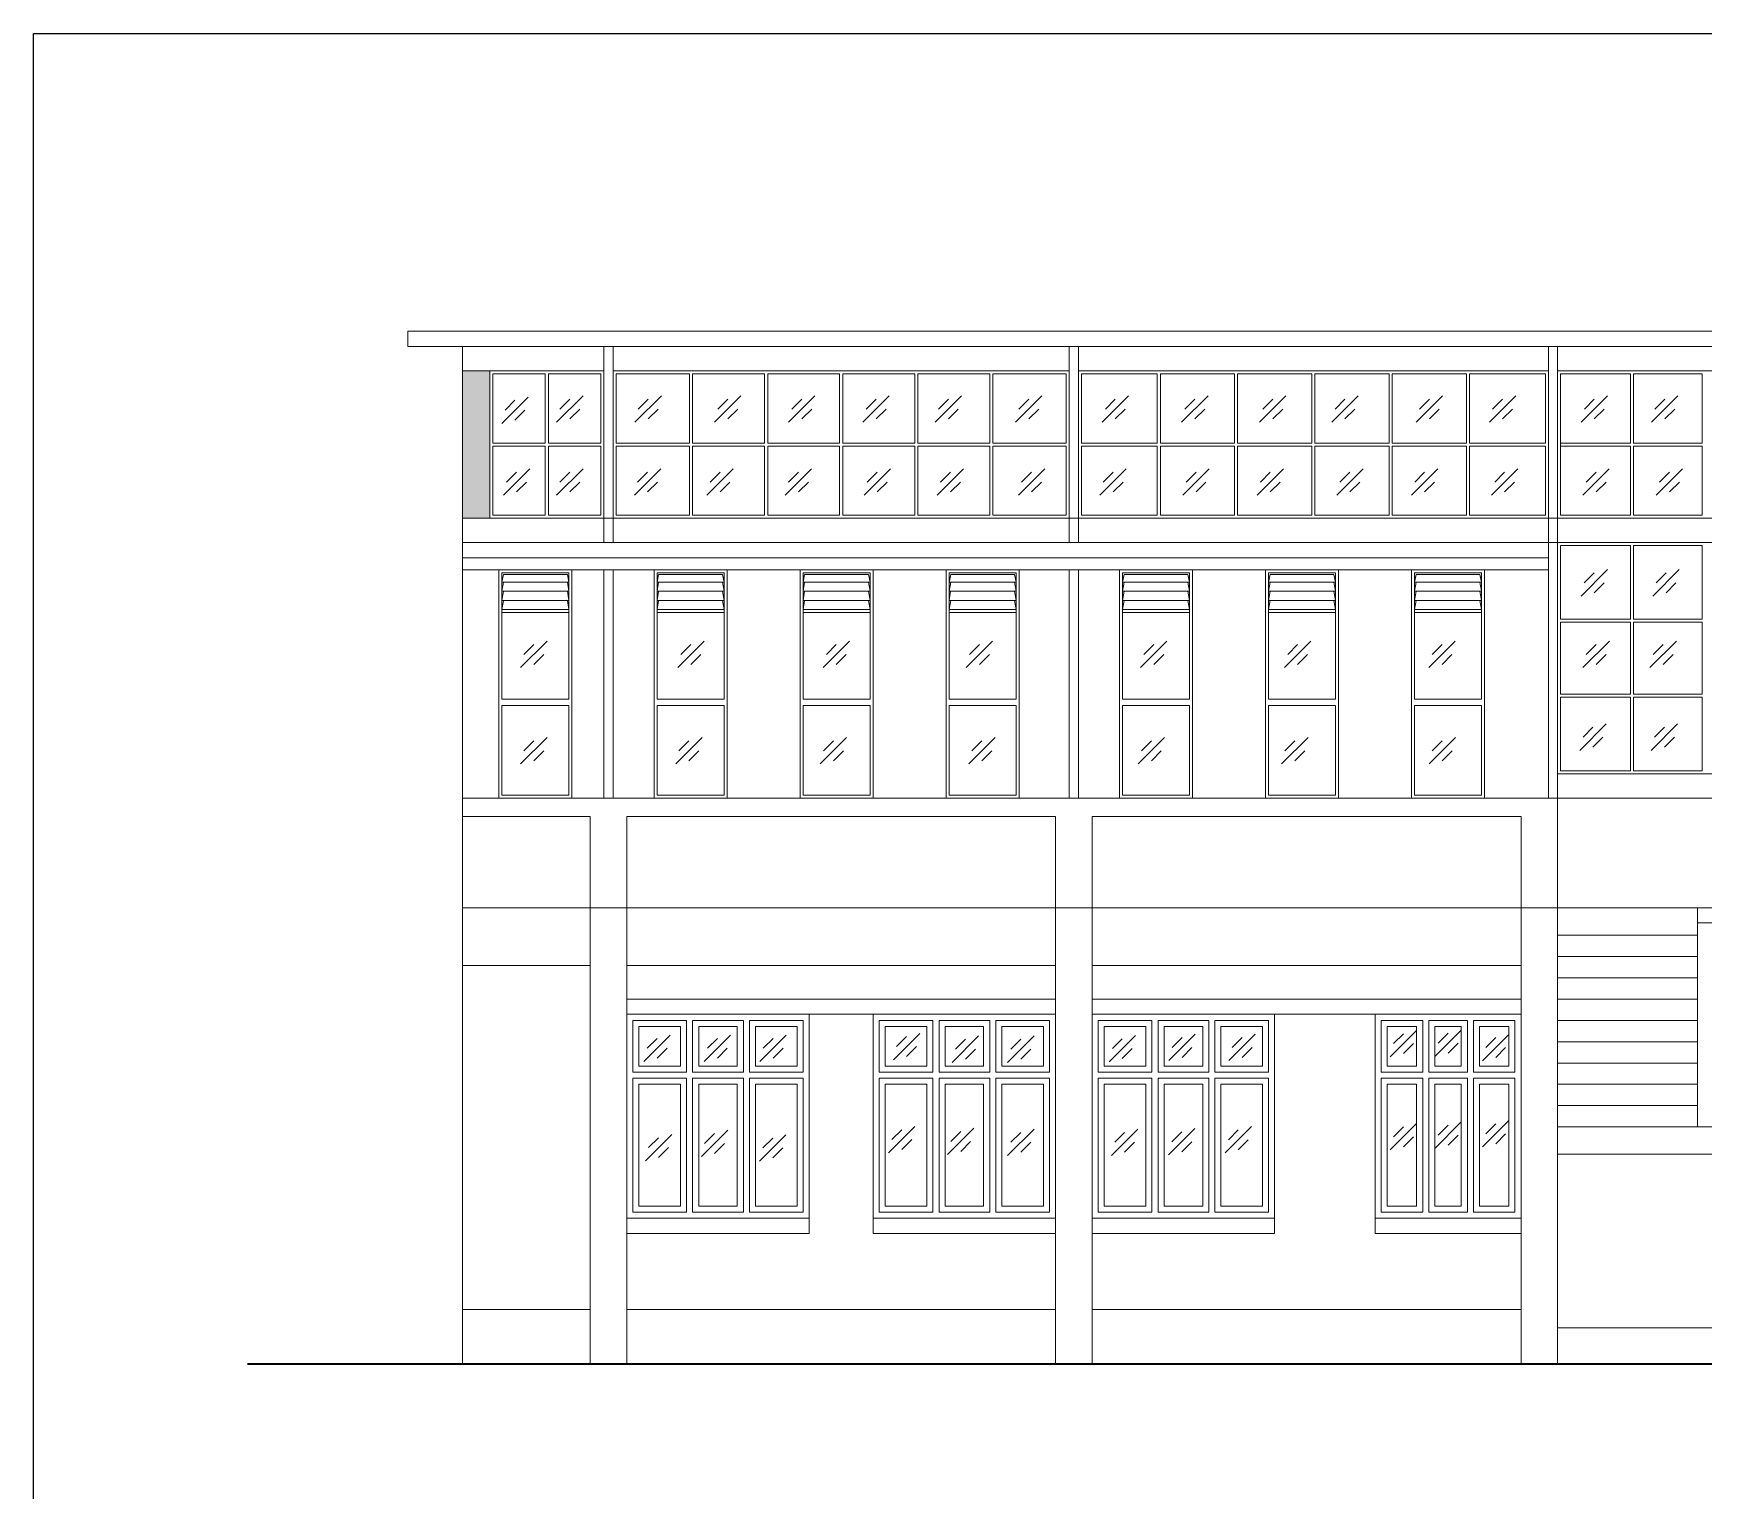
# Model space of a CAD drawing. Header units: inches. Extents: x -6800 to 96653, y -25814 to 17379.
# Drawn here: x 78678 to 79227, y -16955 to -16476 of the extents above; entities that cross this region are included whole.
import ezdxf

# ---------------------------------------------------------------- set-up
doc = ezdxf.new("R2010")
doc.units = ezdxf.units.IN
doc.header["$MEASUREMENT"] = 0
for name, color, linetype, lineweight in [('Door ele', 20, 'Continuous', 15), ('ele back', 51, 'Continuous', 15), ('Ground level', 210, 'Continuous', 35), ('i sec', 41, 'Continuous', 18), ('Opening elevation', 130, 'Continuous', 9), ('Win ele', 211, 'Continuous', 15)]:
    doc.layers.add(name, color=color, linetype=linetype, lineweight=lineweight)

msp = doc.modelspace()

# ---------------------------------------------------------------- hatches: boundary and pattern name
at = {"layer": 'Win ele', "transparency": 33554559}
h = msp.add_hatch(color=256, dxfattribs=at)
h.dxf.hatch_style = 1
h.paths.add_polyline_path([(80028.85, -16579.04), (80018.85, -16579.04), (80018.85, -16635.44), (80028.85, -16635.44)])
h.paths.add_polyline_path([(78818.85, -16635.44), (78827.85, -16635.44), (78827.85, -16587.04), (78818.85, -16587.04)])

# ---------------------------------------------------------------- linework, layer by layer
at = {"transparency": 33554651}
for p, q in [((78677.82, -16476.17), (81053.82, -16476.17)), ((78677.82, -18160.97), (78677.82, -16476.17))]:
    msp.add_line(p, q, dxfattribs=at)
at = {"layer": 'Door ele', "transparency": 33554651}
for p, q in [((78874.85, -16800.44), (78892.52, -16800.44)), ((78874.85, -16817.44), (78874.85, -16800.44)), ((78892.52, -16800.44), (78892.52, -16817.44)), ((78894.52, -16800.44), (78911.19, -16800.44)), ((78894.52, -16800.44), (78894.52, -16817.44)), ((78911.19, -16800.44), (78911.19, -16817.44)), ((78913.19, -16800.44), (78930.85, -16800.44)), ((78913.19, -16800.44), (78913.19, -16817.44)), ((78930.85, -16800.44), (78930.85, -16817.44)), ((78955.85, -16800.44), (78973.52, -16800.44)), ((78955.85, -16817.44), (78955.85, -16800.44)), ((78973.52, -16800.44), (78973.52, -16817.44)), ((78975.52, -16800.44), (78992.19, -16800.44)), ((78975.52, -16800.44), (78975.52, -16817.44)), ((78992.19, -16800.44), (78992.19, -16817.44)), ((78994.19, -16800.44), (79011.85, -16800.44)), ((78994.19, -16800.44), (78994.19, -16817.44)), ((79011.85, -16800.44), (79011.85, -16817.44)), ((79027.85, -16800.44), (79045.52, -16800.44)), ((79027.85, -16817.44), (79027.85, -16800.44)), ((79045.52, -16800.44), (79045.52, -16817.44)), ((79047.52, -16800.44), (79064.19, -16800.44)), ((79047.52, -16800.44), (79047.52, -16817.44)), ((79064.19, -16800.44), (79064.19, -16817.44)), ((79066.19, -16800.44), (79083.85, -16800.44)), ((79066.19, -16800.44), (79066.19, -16817.44)), ((79120.85, -16800.44), (79134.52, -16800.44)), ((79120.85, -16817.44), (79120.85, -16800.44)), ((79134.52, -16800.44), (79134.52, -16817.44)), ((79136.52, -16800.44), (79149.19, -16800.44)), ((79136.52, -16800.44), (79136.52, -16817.44)), ((79149.19, -16800.44), (79149.19, -16817.44)), ((79151.19, -16800.44), (79164.85, -16800.44)), ((79151.19, -16800.44), (79151.19, -16817.44)), ((78874.85, -16817.44), (78892.52, -16817.44)), ((78874.85, -16819.44), (78892.52, -16819.44)), ((78874.85, -16863.44), (78874.85, -16819.44)), ((78892.52, -16819.44), (78892.52, -16863.44)), ((78894.52, -16817.44), (78911.19, -16817.44)), ((78894.52, -16819.44), (78911.19, -16819.44)), ((78894.52, -16819.44), (78894.52, -16863.44)), ((78911.19, -16819.44), (78911.19, -16863.44)), ((78913.19, -16817.44), (78930.85, -16817.44)), ((78913.19, -16819.44), (78930.85, -16819.44)), ((78913.19, -16819.44), (78913.19, -16863.44)), ((78930.85, -16819.44), (78930.85, -16863.44)), ((78955.85, -16817.44), (78973.52, -16817.44)), ((78955.85, -16819.44), (78973.52, -16819.44)), ((78955.85, -16863.44), (78955.85, -16819.44)), ((78973.52, -16819.44), (78973.52, -16863.44)), ((78975.52, -16817.44), (78992.19, -16817.44)), ((78975.52, -16819.44), (78992.19, -16819.44)), ((78975.52, -16819.44), (78975.52, -16863.44)), ((78992.19, -16819.44), (78992.19, -16863.44)), ((78994.19, -16817.44), (79011.85, -16817.44)), ((78994.19, -16819.44), (79011.85, -16819.44)), ((78994.19, -16819.44), (78994.19, -16863.44)), ((79027.85, -16817.44), (79045.52, -16817.44)), ((79027.85, -16819.44), (79045.52, -16819.44)), ((79027.85, -16863.44), (79027.85, -16819.44)), ((79045.52, -16819.44), (79045.52, -16863.44)), ((79047.52, -16817.44), (79064.19, -16817.44)), ((79047.52, -16819.44), (79064.19, -16819.44)), ((79047.52, -16819.44), (79047.52, -16863.44)), ((79064.19, -16819.44), (79064.19, -16863.44)), ((79066.19, -16817.44), (79083.85, -16817.44)), ((79066.19, -16819.44), (79083.85, -16819.44)), ((79066.19, -16819.44), (79066.19, -16863.44)), ((79120.85, -16817.44), (79134.52, -16817.44)), ((79120.85, -16819.44), (79134.52, -16819.44)), ((79120.85, -16863.44), (79120.85, -16819.44)), ((79134.52, -16819.44), (79134.52, -16863.44)), ((79136.52, -16817.44), (79149.19, -16817.44)), ((79136.52, -16819.44), (79149.19, -16819.44)), ((79136.52, -16819.44), (79136.52, -16863.44)), ((79149.19, -16819.44), (79149.19, -16863.44)), ((79151.19, -16817.44), (79164.85, -16817.44)), ((79151.19, -16819.44), (79164.85, -16819.44)), ((79151.19, -16819.44), (79151.19, -16863.44)), ((79164.85, -16819.44), (79164.85, -16863.44)), ((78892.52, -16863.44), (78874.85, -16863.44)), ((78911.19, -16863.44), (78894.52, -16863.44)), ((78930.85, -16863.44), (78913.19, -16863.44)), ((78973.52, -16863.44), (78955.85, -16863.44)), ((78992.19, -16863.44), (78975.52, -16863.44)), ((79011.85, -16863.44), (78994.19, -16863.44)), ((79045.52, -16863.44), (79027.85, -16863.44)), ((79064.19, -16863.44), (79047.52, -16863.44)), ((79083.85, -16863.44), (79066.19, -16863.44)), ((79134.52, -16863.44), (79120.85, -16863.44)), ((79149.19, -16863.44), (79136.52, -16863.44)), ((79164.85, -16863.44), (79151.19, -16863.44))]:
    msp.add_line(p, q, dxfattribs=at)
for points in [[(78827.85, -16587.04), (78865.35, -16587.04), (78865.35, -16635.44), (78827.85, -16635.44)], [(79021.35, -16587.04), (79175.85, -16587.04), (79175.85, -16635.44), (79021.35, -16635.44)], [(79178.85, -16587.04), (79274.85, -16587.04), (79274.85, -16635.44), (79178.85, -16635.44)], [(79178.85, -16643.44), (79274.85, -16643.44), (79274.85, -16719.44), (79178.85, -16719.44)], [(78830.85, -16652.44), (78854.85, -16652.44), (78854.85, -16727.44), (78830.85, -16727.44)], [(78881.85, -16652.44), (78905.85, -16652.44), (78905.85, -16727.44), (78881.85, -16727.44)], [(78929.85, -16652.44), (78953.85, -16652.44), (78953.85, -16727.44), (78929.85, -16727.44)], [(78977.85, -16652.44), (79001.85, -16652.44), (79001.85, -16727.44), (78977.85, -16727.44)], [(79034.85, -16652.44), (79058.85, -16652.44), (79058.85, -16727.44), (79034.85, -16727.44)], [(79082.85, -16652.44), (79106.85, -16652.44), (79106.85, -16727.44), (79082.85, -16727.44)], [(79130.85, -16652.44), (79154.85, -16652.44), (79154.85, -16727.44), (79130.85, -16727.44)], [(78872.85, -16798.44), (78932.85, -16798.44), (78932.85, -16865.44), (78872.85, -16865.44)], [(78953.85, -16798.44), (79013.85, -16798.44), (79013.85, -16865.44), (78953.85, -16865.44)], [(79025.85, -16798.44), (79085.85, -16798.44), (79085.85, -16865.44), (79025.85, -16865.44)], [(79118.85, -16798.44), (79166.85, -16798.44), (79166.85, -16865.44), (79118.85, -16865.44)]]:
    msp.add_lwpolyline(points, close=True, dxfattribs=at)
msp.add_lwpolyline([(78868.35, -16635.44), (78868.35, -16587.04), (79018.35, -16587.04), (79018.35, -16635.44)], dxfattribs=at)
at = {"layer": 'ele back', "transparency": 33554651}
for p, q in [((78818.85, -16574.04), (78800.85, -16574.04)), ((78800.85, -16574.04), (78800.85, -16579.04)), ((80028.85, -16574.04), (78818.85, -16574.04)), ((78800.85, -16579.04), (78818.85, -16579.04)), ((80028.85, -16579.04), (78818.85, -16579.04)), ((78818.85, -16727.44), (78818.85, -16579.04)), ((78865.35, -16587.04), (78865.35, -16579.04)), ((78868.35, -16587.04), (78868.35, -16579.04)), ((79018.35, -16587.04), (79018.35, -16579.04)), ((79021.35, -16587.04), (79021.35, -16579.04)), ((79175.85, -16579.04), (79175.85, -16727.44)), ((79178.85, -16579.04), (79178.85, -16727.44)), ((78865.35, -16587.04), (78818.85, -16587.04)), ((79018.35, -16587.04), (78868.35, -16587.04)), ((79175.85, -16587.04), (79021.35, -16587.04)), ((79274.85, -16587.04), (79178.85, -16587.04)), ((79018.35, -16635.44), (78818.85, -16635.44)), ((80028.85, -16635.44), (79018.35, -16635.44)), ((79274.85, -16643.44), (78818.85, -16643.44)), ((79175.85, -16648.44), (78818.85, -16648.44)), ((79175.85, -16652.44), (78818.85, -16652.44)), ((78830.85, -16727.44), (78830.85, -16652.44)), ((78854.85, -16727.44), (78854.85, -16652.44)), ((78881.85, -16652.44), (78881.85, -16727.44)), ((78905.85, -16652.44), (78905.85, -16727.44)), ((78929.85, -16727.44), (78929.85, -16652.44)), ((78953.85, -16727.44), (78953.85, -16652.44)), ((78977.85, -16652.44), (78977.85, -16727.44)), ((79001.85, -16652.44), (79001.85, -16727.44)), ((79034.85, -16652.44), (79034.85, -16727.44)), ((79058.85, -16652.44), (79058.85, -16727.44)), ((79082.85, -16652.44), (79082.85, -16727.44)), ((79106.85, -16652.44), (79106.85, -16727.44)), ((79130.85, -16727.44), (79130.85, -16652.44)), ((79154.85, -16727.44), (79154.85, -16652.44)), ((79178.85, -16719.44), (79274.85, -16719.44)), ((79178.85, -16727.44), (78818.85, -16727.44)), ((78818.85, -16763.44), (78818.85, -16727.44)), ((78860.85, -16733.44), (78818.85, -16733.44)), ((78860.85, -16733.44), (78860.85, -16913.44)), ((78872.85, -16733.44), (78872.85, -16913.44)), ((79013.85, -16733.44), (78872.85, -16733.44)), ((79013.85, -16733.44), (79013.85, -16913.44)), ((79025.85, -16733.44), (79025.85, -16913.44)), ((79166.85, -16733.44), (79025.85, -16733.44)), ((79166.85, -16733.44), (79166.85, -16913.44)), ((79178.85, -16733.44), (79178.85, -16913.44)), ((78818.85, -16763.44), (78818.85, -16913.44)), ((79178.85, -16763.44), (78818.85, -16763.44)), ((79178.85, -16763.44), (79224.85, -16763.44)), ((79224.85, -16763.44), (79224.85, -16835.44)), ((79224.85, -16763.44), (79274.85, -16763.44)), ((79178.85, -16772.44), (79224.85, -16772.44)), ((79224.85, -16768.44), (79274.85, -16768.44)), ((78860.85, -16782.44), (78818.85, -16782.44)), ((79013.85, -16782.44), (78872.85, -16782.44)), ((79166.85, -16782.44), (79025.85, -16782.44)), ((79178.85, -16779.44), (79224.85, -16779.44)), ((79178.85, -16786.44), (79224.85, -16786.44)), ((79013.85, -16793.44), (78872.85, -16793.44)), ((79166.85, -16793.44), (79025.85, -16793.44)), ((79178.85, -16793.44), (79224.85, -16793.44)), ((79013.85, -16798.44), (78872.85, -16798.44)), ((78932.85, -16798.44), (78932.85, -16870.44)), ((78953.85, -16798.44), (78953.85, -16870.44)), ((79166.85, -16798.44), (79025.85, -16798.44)), ((79085.85, -16798.44), (79085.85, -16870.44)), ((79118.85, -16798.44), (79118.85, -16870.44)), ((79178.85, -16800.44), (79224.85, -16800.44)), ((79178.85, -16807.44), (79224.85, -16807.44)), ((79178.85, -16814.44), (79224.85, -16814.44)), ((79178.85, -16821.44), (79224.85, -16821.44)), ((79178.85, -16828.44), (79224.85, -16828.44)), ((79274.85, -16835.44), (79178.85, -16835.44)), ((79178.85, -16835.44), (79224.85, -16835.44)), ((79274.85, -16844.44), (79178.85, -16844.44)), ((78932.85, -16865.44), (78872.85, -16865.44)), ((79013.85, -16865.44), (78953.85, -16865.44)), ((79085.85, -16865.44), (79025.85, -16865.44)), ((79166.85, -16865.44), (79118.85, -16865.44)), ((78932.85, -16870.44), (78872.85, -16870.44)), ((79013.85, -16870.44), (78953.85, -16870.44)), ((79085.85, -16870.44), (79025.85, -16870.44)), ((79166.85, -16870.44), (79118.85, -16870.44)), ((78860.85, -16895.44), (78818.85, -16895.44)), ((79013.85, -16895.44), (78872.85, -16895.44)), ((79166.85, -16895.44), (79025.85, -16895.44)), ((79274.85, -16901.44), (79178.85, -16901.44))]:
    msp.add_line(p, q, dxfattribs=at)
at = {"layer": 'Ground level', "transparency": 33554651}
msp.add_line((80131.46, -16913.44), (78748.18, -16913.44), dxfattribs=at)
at = {"layer": 'i sec', "transparency": 33554651}
for p, q in [((78865.35, -16643.44), (78865.35, -16587.04)), ((78868.35, -16643.44), (78868.35, -16587.04)), ((79018.35, -16643.44), (79018.35, -16587.04)), ((79021.35, -16643.44), (79021.35, -16587.04)), ((78865.35, -16727.44), (78865.35, -16652.44)), ((78868.35, -16727.44), (78868.35, -16652.44)), ((79018.35, -16727.44), (79018.35, -16652.44)), ((79021.35, -16727.44), (79021.35, -16652.44)), ((79178.85, -16719.44), (79274.85, -16719.44)), ((79178.85, -16727.44), (79274.85, -16727.44))]:
    msp.add_line(p, q, dxfattribs=at)
at = {"layer": 'Opening elevation', "lineweight": 5, "transparency": 33554526}
for p, q in [((78831.78, -16604.3), (78840.45, -16595.63)), ((78832.85, -16599.97), (78836.11, -16596.7)), ((78849.81, -16603.91), (78858.49, -16595.23)), ((78850.88, -16599.57), (78854.15, -16596.3)), ((78875.57, -16603.91), (78884.24, -16595.23)), ((78876.64, -16599.57), (78879.9, -16596.3)), ((78901.74, -16603.91), (78910.41, -16595.23)), ((78902.81, -16599.57), (78906.08, -16596.3)), ((78926.06, -16603.91), (78934.73, -16595.23)), ((78927.12, -16599.57), (78930.39, -16596.3)), ((78950.49, -16603.91), (78959.16, -16595.23)), ((78951.56, -16599.57), (78954.83, -16596.3)), ((78974.26, -16603.91), (78982.93, -16595.23)), ((78975.33, -16599.57), (78978.6, -16596.3)), ((79000.68, -16603.91), (79009.35, -16595.23)), ((79001.75, -16599.57), (79005.01, -16596.3)), ((79029.12, -16603.91), (79037.79, -16595.23)), ((79030.19, -16599.57), (79033.46, -16596.3)), ((79055.28, -16603.91), (79063.95, -16595.23)), ((79056.35, -16599.57), (79059.62, -16596.3)), ((79080.89, -16603.91), (79089.56, -16595.23)), ((79081.96, -16599.57), (79085.23, -16596.3)), ((79104.63, -16603.91), (79113.3, -16595.23)), ((79105.7, -16599.57), (79108.97, -16596.3)), ((79132.38, -16603.91), (79141.05, -16595.23)), ((79133.45, -16599.57), (79136.71, -16596.3)), ((79156.44, -16603.91), (79165.12, -16595.23)), ((79157.51, -16599.57), (79160.78, -16596.3)), ((79186.58, -16603.91), (79195.25, -16595.23)), ((79187.65, -16599.57), (79190.92, -16596.3)), ((79209.74, -16603.91), (79218.41, -16595.23)), ((79210.81, -16599.57), (79214.08, -16596.3)), ((78836.11, -16603.23), (78839.38, -16599.97)), ((78854.15, -16602.84), (78857.42, -16599.57)), ((78879.9, -16602.84), (78883.17, -16599.57)), ((78906.08, -16602.84), (78909.34, -16599.57)), ((78930.39, -16602.84), (78933.66, -16599.57)), ((78954.83, -16602.84), (78958.09, -16599.57)), ((78978.6, -16602.84), (78981.86, -16599.57)), ((79005.01, -16602.84), (79008.28, -16599.57)), ((79033.46, -16602.84), (79036.72, -16599.57)), ((79059.62, -16602.84), (79062.88, -16599.57)), ((79085.23, -16602.84), (79088.5, -16599.57)), ((79108.97, -16602.84), (79112.23, -16599.57)), ((79136.71, -16602.84), (79139.98, -16599.57)), ((79160.78, -16602.84), (79164.05, -16599.57)), ((79190.92, -16602.84), (79194.18, -16599.57)), ((79214.08, -16602.84), (79217.35, -16599.57)), ((78832.32, -16627.9), (78841, -16619.23)), ((78849.81, -16627.9), (78858.49, -16619.23)), ((78875.38, -16627.9), (78884.05, -16619.23)), ((78899.18, -16627.9), (78907.85, -16619.23)), ((78924.98, -16627.9), (78933.65, -16619.23)), ((78950.86, -16627.9), (78959.54, -16619.23)), ((78974.93, -16627.9), (78983.6, -16619.23)), ((79001.59, -16627.9), (79010.26, -16619.23)), ((79028.4, -16627.9), (79037.07, -16619.23)), ((79055.68, -16627.9), (79064.35, -16619.23)), ((79080.08, -16627.9), (79088.75, -16619.23)), ((79106.24, -16627.9), (79114.91, -16619.23)), ((79130.81, -16627.9), (79139.48, -16619.23)), ((79157.11, -16627.9), (79165.78, -16619.23)), ((79187.18, -16627.9), (79195.86, -16619.23)), ((79211.27, -16627.9), (79219.94, -16619.23)), ((78833.39, -16623.57), (78836.66, -16620.3)), ((78836.66, -16626.83), (78839.93, -16623.57)), ((78850.88, -16623.57), (78854.15, -16620.3)), ((78854.15, -16626.83), (78857.42, -16623.57)), ((78876.45, -16623.57), (78879.71, -16620.3)), ((78879.71, -16626.83), (78882.98, -16623.57)), ((78900.25, -16623.57), (78903.52, -16620.3)), ((78903.52, -16626.83), (78906.78, -16623.57)), ((78926.05, -16623.57), (78929.32, -16620.3)), ((78929.32, -16626.83), (78932.58, -16623.57)), ((78951.93, -16623.57), (78955.2, -16620.3)), ((78955.2, -16626.83), (78958.47, -16623.57)), ((78975.99, -16623.57), (78979.26, -16620.3)), ((78979.26, -16626.83), (78982.53, -16623.57)), ((79002.66, -16623.57), (79005.93, -16620.3)), ((79005.93, -16626.83), (79009.19, -16623.57)), ((79029.47, -16623.57), (79032.74, -16620.3)), ((79032.74, -16626.83), (79036, -16623.57)), ((79056.75, -16623.57), (79060.01, -16620.3)), ((79060.01, -16626.83), (79063.28, -16623.57)), ((79081.15, -16623.57), (79084.42, -16620.3)), ((79084.42, -16626.83), (79087.69, -16623.57)), ((79107.3, -16623.57), (79110.57, -16620.3)), ((79110.57, -16626.83), (79113.84, -16623.57)), ((79131.88, -16623.57), (79135.15, -16620.3)), ((79135.15, -16626.83), (79138.41, -16623.57)), ((79158.18, -16623.57), (79161.44, -16620.3)), ((79161.44, -16626.83), (79164.71, -16623.57)), ((79188.25, -16623.57), (79191.52, -16620.3)), ((79191.52, -16626.83), (79194.79, -16623.57)), ((79212.34, -16623.57), (79215.61, -16620.3)), ((79215.61, -16626.83), (79218.88, -16623.57)), ((79186.56, -16661.01), (79195.23, -16652.34)), ((79187.63, -16656.67), (79190.9, -16653.4)), ((79190.9, -16659.94), (79194.16, -16656.67)), ((79210.17, -16661.01), (79218.84, -16652.34)), ((79211.24, -16656.67), (79214.5, -16653.4)), ((79214.5, -16659.94), (79217.77, -16656.67)), ((78837.99, -16684.53), (78846.66, -16675.86)), ((78839.06, -16680.2), (78842.32, -16676.93)), ((78889.62, -16684.53), (78898.29, -16675.86)), ((78890.69, -16680.2), (78893.96, -16676.93)), ((78937.41, -16684.53), (78946.08, -16675.86)), ((78938.48, -16680.2), (78941.75, -16676.93)), ((78984.45, -16684.53), (78993.13, -16675.86)), ((78985.52, -16680.2), (78988.79, -16676.93)), ((79041.77, -16684.53), (79050.44, -16675.86)), ((79042.84, -16680.2), (79046.11, -16676.93)), ((79089.07, -16684.53), (79097.74, -16675.86)), ((79090.14, -16680.2), (79093.4, -16676.93)), ((79136.53, -16684.53), (79145.2, -16675.86)), ((79137.6, -16680.2), (79140.87, -16676.93)), ((79187.2, -16684.53), (79195.87, -16675.86)), ((79188.26, -16680.2), (79191.53, -16676.93)), ((79209.23, -16684.53), (79217.9, -16675.86)), ((79210.3, -16680.2), (79213.57, -16676.93)), ((78842.32, -16683.46), (78845.59, -16680.2)), ((78893.96, -16683.46), (78897.22, -16680.2)), ((78941.75, -16683.46), (78945.02, -16680.2)), ((78988.79, -16683.46), (78992.06, -16680.2)), ((79046.11, -16683.46), (79049.37, -16680.2)), ((79093.4, -16683.46), (79096.67, -16680.2)), ((79140.87, -16683.46), (79144.13, -16680.2)), ((79191.53, -16683.46), (79194.8, -16680.2)), ((79213.57, -16683.46), (79216.84, -16680.2)), ((79186.15, -16711.72), (79194.83, -16703.05)), ((79187.22, -16707.39), (79190.49, -16704.12)), ((79209.65, -16711.72), (79218.32, -16703.05)), ((79210.72, -16707.39), (79213.99, -16704.12)), ((78837.99, -16716.19), (78846.66, -16707.52)), ((78839.06, -16711.85), (78842.32, -16708.58)), ((78842.32, -16715.12), (78845.59, -16711.85)), ((78888.96, -16716.19), (78897.63, -16707.52)), ((78890.03, -16711.85), (78893.29, -16708.58)), ((78893.29, -16715.12), (78896.56, -16711.85)), ((78936.47, -16716.19), (78945.14, -16707.52)), ((78937.53, -16711.85), (78940.8, -16708.58)), ((78940.8, -16715.12), (78944.07, -16711.85)), ((78985.27, -16716.19), (78993.94, -16707.52)), ((78986.33, -16711.85), (78989.6, -16708.58)), ((78989.6, -16715.12), (78992.87, -16711.85)), ((79040.98, -16716.19), (79049.66, -16707.52)), ((79042.05, -16711.85), (79045.32, -16708.58)), ((79045.32, -16715.12), (79048.59, -16711.85)), ((79088.15, -16716.19), (79096.82, -16707.52)), ((79089.22, -16711.85), (79092.49, -16708.58)), ((79092.49, -16715.12), (79095.75, -16711.85)), ((79136.6, -16716.19), (79145.27, -16707.52)), ((79137.67, -16711.85), (79140.94, -16708.58)), ((79140.94, -16715.12), (79144.2, -16711.85)), ((79190.49, -16710.66), (79193.76, -16707.39)), ((79213.99, -16710.66), (79217.25, -16707.39)), ((78878.5, -16813.94), (78887.18, -16805.27)), ((78898.31, -16813.94), (78906.99, -16805.27)), ((78916.64, -16813.94), (78925.31, -16805.27)), ((78960.51, -16813.38), (78969.19, -16804.7)), ((78961.58, -16809.04), (78964.85, -16805.77)), ((78979.86, -16814.22), (78988.53, -16805.55)), ((78998.07, -16814.22), (79006.75, -16805.55)), ((79031.44, -16814.06), (79040.11, -16805.39)), ((79051.06, -16813.66), (79059.73, -16804.99)), ((79070.82, -16813.66), (79079.49, -16804.99)), ((79123.85, -16812.42), (79132.52, -16803.75)), ((79124.92, -16808.08), (79128.18, -16804.81)), ((79138.52, -16812.27), (79147.19, -16803.6)), ((79139.58, -16807.94), (79142.85, -16804.67)), ((79154.18, -16813.7), (79162.85, -16805.03)), ((78879.57, -16809.6), (78882.84, -16806.34)), ((78882.84, -16812.87), (78886.11, -16809.6)), ((78899.38, -16809.6), (78902.65, -16806.34)), ((78902.65, -16812.87), (78905.92, -16809.6)), ((78917.71, -16809.6), (78920.98, -16806.34)), ((78920.98, -16812.87), (78924.25, -16809.6)), ((78964.85, -16812.31), (78968.12, -16809.04)), ((78980.93, -16809.89), (78984.19, -16806.62)), ((78984.19, -16813.15), (78987.46, -16809.89)), ((78999.14, -16809.89), (79002.41, -16806.62)), ((79002.41, -16813.15), (79005.68, -16809.89)), ((79032.5, -16809.72), (79035.77, -16806.45)), ((79035.77, -16812.99), (79039.04, -16809.72)), ((79052.13, -16809.33), (79055.4, -16806.06)), ((79055.4, -16812.59), (79058.66, -16809.33)), ((79071.89, -16809.33), (79075.16, -16806.06)), ((79075.16, -16812.59), (79078.42, -16809.33)), ((79128.18, -16811.35), (79131.45, -16808.08)), ((79142.85, -16811.21), (79146.12, -16807.94)), ((79155.25, -16809.37), (79158.52, -16806.1)), ((79158.52, -16812.63), (79161.78, -16809.37)), ((79154.18, -16842.03), (79162.85, -16833.36)), ((78878.98, -16846.57), (78887.65, -16837.9)), ((78897.4, -16845.21), (78906.07, -16836.54)), ((78898.46, -16840.87), (78901.73, -16837.61)), ((78916.52, -16846.69), (78925.19, -16838.02)), ((78958.95, -16843.96), (78967.62, -16835.29)), ((78960.02, -16839.62), (78963.29, -16836.36)), ((78978.31, -16844.55), (78986.98, -16835.87)), ((78979.38, -16840.21), (78982.65, -16836.94)), ((78998.08, -16844.82), (79006.75, -16836.15)), ((78999.15, -16840.48), (79002.41, -16837.22)), ((79032.21, -16844.82), (79040.88, -16836.15)), ((79033.28, -16840.48), (79036.54, -16837.22)), ((79050.97, -16844.64), (79059.64, -16835.97)), ((79052.04, -16840.3), (79055.3, -16837.03)), ((79069.56, -16844), (79078.24, -16835.33)), ((79070.63, -16839.66), (79073.9, -16836.39)), ((79123.85, -16843), (79132.52, -16834.33)), ((79124.92, -16838.66), (79128.18, -16835.4)), ((79128.18, -16841.93), (79131.45, -16838.66)), ((79138.52, -16842.5), (79147.19, -16833.82)), ((79139.58, -16838.16), (79142.85, -16834.89)), ((79142.85, -16841.43), (79146.12, -16838.16)), ((79155.25, -16837.69), (79158.52, -16834.43)), ((79158.52, -16840.96), (79161.78, -16837.69)), ((78880.05, -16842.24), (78883.32, -16838.97)), ((78883.32, -16845.51), (78886.58, -16842.24)), ((78901.73, -16844.14), (78905, -16840.87)), ((78917.59, -16842.36), (78920.86, -16839.09)), ((78920.86, -16845.62), (78924.13, -16842.36)), ((78963.29, -16842.89), (78966.56, -16839.62)), ((78982.65, -16843.48), (78985.91, -16840.21)), ((79002.41, -16843.75), (79005.68, -16840.48)), ((79036.54, -16843.75), (79039.81, -16840.48)), ((79055.3, -16843.57), (79058.57, -16840.3)), ((79073.9, -16842.93), (79077.17, -16839.66))]:
    msp.add_line(p, q, dxfattribs=at)
at = {"layer": 'Win ele', "transparency": 33554651}
for p, q in [((78828.85, -16588.04), (78846.1, -16588.04)), ((78828.85, -16610.74), (78828.85, -16588.04)), ((78846.1, -16588.04), (78846.1, -16610.74)), ((78847.1, -16588.04), (78864.35, -16588.04)), ((78847.1, -16588.04), (78847.1, -16610.74)), ((78864.35, -16588.04), (78864.35, -16610.74)), ((78869.35, -16588.04), (78893.52, -16588.04)), ((78869.35, -16610.74), (78869.35, -16588.04)), ((78893.52, -16588.04), (78893.52, -16610.74)), ((78894.52, -16588.04), (78918.19, -16588.04)), ((78894.52, -16588.04), (78894.52, -16610.74)), ((78918.19, -16588.04), (78918.19, -16610.74)), ((78919.19, -16588.04), (78942.85, -16588.04)), ((78919.19, -16588.04), (78919.19, -16610.74)), ((78942.85, -16588.04), (78942.85, -16610.74)), ((78943.85, -16588.04), (78967.52, -16588.04)), ((78943.85, -16588.04), (78943.85, -16610.74)), ((78967.52, -16588.04), (78967.52, -16610.74)), ((78968.52, -16588.04), (78992.19, -16588.04)), ((78968.52, -16588.04), (78968.52, -16610.74)), ((78992.19, -16588.04), (78992.19, -16610.74)), ((78993.19, -16588.04), (79017.35, -16588.04)), ((78993.19, -16588.04), (78993.19, -16610.74)), ((79017.35, -16588.04), (79017.35, -16610.74)), ((79022.35, -16588.04), (79047.27, -16588.04)), ((79022.35, -16610.74), (79022.35, -16588.04)), ((79047.27, -16588.04), (79047.27, -16610.74)), ((79048.27, -16588.04), (79072.69, -16588.04)), ((79048.27, -16588.04), (79048.27, -16610.74)), ((79072.69, -16588.04), (79072.69, -16610.74)), ((79073.69, -16588.04), (79098.1, -16588.04)), ((79073.69, -16588.04), (79073.69, -16610.74)), ((79098.1, -16588.04), (79098.1, -16610.74)), ((79099.1, -16588.04), (79123.52, -16588.04)), ((79099.1, -16588.04), (79099.1, -16610.74)), ((79123.52, -16588.04), (79123.52, -16610.74)), ((79124.52, -16588.04), (79148.94, -16588.04)), ((79124.52, -16588.04), (79124.52, -16610.74)), ((79148.94, -16588.04), (79148.94, -16610.74)), ((79149.94, -16588.04), (79174.85, -16588.04)), ((79149.94, -16588.04), (79149.94, -16610.74)), ((79174.85, -16588.04), (79174.85, -16610.74)), ((79179.85, -16588.04), (79202.85, -16588.04)), ((79179.85, -16634.44), (79179.85, -16588.04)), ((79202.85, -16588.04), (79202.85, -16610.74)), ((79203.85, -16588.04), (79226.35, -16588.04)), ((79203.85, -16588.04), (79203.85, -16610.74)), ((79226.35, -16588.04), (79226.35, -16610.74)), ((78828.85, -16610.74), (78846.1, -16610.74)), ((78828.85, -16634.44), (78828.85, -16611.74)), ((78828.85, -16611.74), (78846.1, -16611.74)), ((78846.1, -16611.74), (78846.1, -16634.44)), ((78847.1, -16610.74), (78864.35, -16610.74)), ((78847.1, -16611.74), (78847.1, -16634.44)), ((78847.1, -16611.74), (78864.35, -16611.74)), ((78864.35, -16611.74), (78864.35, -16634.44)), ((78869.35, -16610.74), (78893.52, -16610.74)), ((78869.35, -16634.44), (78869.35, -16611.74)), ((78869.35, -16611.74), (78893.52, -16611.74)), ((78893.52, -16611.74), (78893.52, -16634.44)), ((78894.52, -16610.74), (78918.19, -16610.74)), ((78894.52, -16611.74), (78894.52, -16634.44)), ((78894.52, -16611.74), (78918.19, -16611.74)), ((78918.19, -16611.74), (78918.19, -16634.44)), ((78919.19, -16610.74), (78942.85, -16610.74)), ((78919.19, -16611.74), (78919.19, -16634.44)), ((78919.19, -16611.74), (78942.85, -16611.74)), ((78942.85, -16611.74), (78942.85, -16634.44)), ((78943.85, -16610.74), (78967.52, -16610.74)), ((78943.85, -16611.74), (78943.85, -16634.44)), ((78943.85, -16611.74), (78967.52, -16611.74)), ((78967.52, -16611.74), (78967.52, -16634.44)), ((78968.52, -16610.74), (78992.19, -16610.74)), ((78968.52, -16611.74), (78968.52, -16634.44)), ((78968.52, -16611.74), (78992.19, -16611.74)), ((78992.19, -16611.74), (78992.19, -16634.44)), ((78993.19, -16610.74), (79017.35, -16610.74)), ((78993.19, -16611.74), (78993.19, -16634.44)), ((78993.19, -16611.74), (79017.35, -16611.74)), ((79017.35, -16611.74), (79017.35, -16634.44)), ((79022.35, -16610.74), (79047.27, -16610.74)), ((79022.35, -16634.44), (79022.35, -16611.74)), ((79022.35, -16611.74), (79047.27, -16611.74)), ((79047.27, -16611.74), (79047.27, -16634.44)), ((79048.27, -16610.74), (79072.69, -16610.74)), ((79048.27, -16611.74), (79072.69, -16611.74)), ((79048.27, -16611.74), (79048.27, -16634.44)), ((79072.69, -16611.74), (79072.69, -16634.44)), ((79073.69, -16610.74), (79098.1, -16610.74)), ((79073.69, -16611.74), (79098.1, -16611.74)), ((79073.69, -16611.74), (79073.69, -16634.44)), ((79098.1, -16611.74), (79098.1, -16634.44)), ((79099.1, -16610.74), (79123.52, -16610.74)), ((79099.1, -16611.74), (79123.52, -16611.74)), ((79099.1, -16611.74), (79099.1, -16634.44)), ((79123.52, -16611.74), (79123.52, -16634.44)), ((79124.52, -16610.74), (79148.94, -16610.74)), ((79124.52, -16611.74), (79148.94, -16611.74)), ((79124.52, -16611.74), (79124.52, -16634.44)), ((79148.94, -16611.74), (79148.94, -16634.44)), ((79149.94, -16610.74), (79174.85, -16610.74)), ((79149.94, -16611.74), (79174.85, -16611.74)), ((79149.94, -16611.74), (79149.94, -16634.44)), ((79174.85, -16611.74), (79174.85, -16634.44)), ((79179.85, -16610.74), (79202.85, -16610.74)), ((79179.85, -16611.74), (79202.85, -16611.74)), ((79202.85, -16611.74), (79202.85, -16634.44)), ((79203.85, -16610.74), (79226.35, -16610.74)), ((79203.85, -16611.74), (79203.85, -16634.44)), ((79203.85, -16611.74), (79226.35, -16611.74)), ((79226.35, -16611.74), (79226.35, -16634.44)), ((78846.1, -16634.44), (78828.85, -16634.44)), ((78864.35, -16634.44), (78847.1, -16634.44)), ((78893.52, -16634.44), (78869.35, -16634.44)), ((78918.19, -16634.44), (78894.52, -16634.44)), ((78942.85, -16634.44), (78919.19, -16634.44)), ((78967.52, -16634.44), (78943.85, -16634.44)), ((78992.19, -16634.44), (78968.52, -16634.44)), ((79017.35, -16634.44), (78993.19, -16634.44)), ((79047.27, -16634.44), (79022.35, -16634.44)), ((79072.69, -16634.44), (79048.27, -16634.44)), ((79098.1, -16634.44), (79073.69, -16634.44)), ((79123.52, -16634.44), (79099.1, -16634.44)), ((79148.94, -16634.44), (79124.52, -16634.44)), ((79174.85, -16634.44), (79149.94, -16634.44)), ((79202.85, -16634.44), (79179.85, -16634.44)), ((79226.35, -16634.44), (79203.85, -16634.44)), ((79179.85, -16644.44), (79202.85, -16644.44)), ((79179.85, -16668.61), (79179.85, -16644.44)), ((79202.85, -16644.44), (79202.85, -16668.61)), ((79203.85, -16644.44), (79226.35, -16644.44)), ((79203.85, -16644.44), (79203.85, -16668.61)), ((79226.35, -16644.44), (79226.35, -16668.61)), ((78831.85, -16653.44), (78853.85, -16653.44)), ((78831.85, -16665.44), (78831.85, -16653.44)), ((78831.85, -16656.44), (78832.35, -16653.94)), ((78831.85, -16656.44), (78853.85, -16656.44)), ((78831.85, -16659.44), (78832.35, -16656.44)), ((78832.35, -16653.94), (78853.35, -16653.94)), ((78853.85, -16656.44), (78853.35, -16653.94)), ((78853.85, -16659.44), (78853.35, -16656.44)), ((78853.85, -16653.44), (78853.85, -16694.94)), ((78882.85, -16653.44), (78904.85, -16653.44)), ((78882.85, -16665.44), (78882.85, -16653.44)), ((78882.85, -16656.44), (78883.35, -16653.94)), ((78882.85, -16656.44), (78904.85, -16656.44)), ((78882.85, -16659.44), (78883.35, -16656.44)), ((78883.35, -16653.94), (78904.35, -16653.94)), ((78904.85, -16656.44), (78904.35, -16653.94)), ((78904.85, -16659.44), (78904.35, -16656.44)), ((78904.85, -16653.44), (78904.85, -16694.94)), ((78930.85, -16653.44), (78952.85, -16653.44)), ((78930.85, -16665.44), (78930.85, -16653.44)), ((78930.85, -16656.44), (78931.35, -16653.94)), ((78930.85, -16656.44), (78952.85, -16656.44)), ((78930.85, -16659.44), (78931.35, -16656.44)), ((78931.35, -16653.94), (78952.35, -16653.94)), ((78952.85, -16656.44), (78952.35, -16653.94)), ((78952.85, -16659.44), (78952.35, -16656.44)), ((78952.85, -16653.44), (78952.85, -16694.94)), ((78978.85, -16653.44), (79000.85, -16653.44)), ((78978.85, -16665.44), (78978.85, -16653.44)), ((78978.85, -16656.44), (78979.35, -16653.94)), ((78978.85, -16656.44), (79000.85, -16656.44)), ((78978.85, -16659.44), (78979.35, -16656.44)), ((78979.35, -16653.94), (79000.35, -16653.94)), ((79000.85, -16656.44), (79000.35, -16653.94)), ((79000.85, -16659.44), (79000.35, -16656.44)), ((79000.85, -16653.44), (79000.85, -16694.94)), ((79035.85, -16653.44), (79057.85, -16653.44)), ((79035.85, -16665.44), (79035.85, -16653.44)), ((79035.85, -16656.44), (79036.35, -16653.94)), ((79035.85, -16656.44), (79057.85, -16656.44)), ((79035.85, -16659.44), (79036.35, -16656.44)), ((79036.35, -16653.94), (79057.35, -16653.94)), ((79057.85, -16656.44), (79057.35, -16653.94)), ((79057.85, -16659.44), (79057.35, -16656.44)), ((79057.85, -16653.44), (79057.85, -16694.94)), ((79083.85, -16653.44), (79105.85, -16653.44)), ((79083.85, -16665.44), (79083.85, -16653.44)), ((79083.85, -16656.44), (79084.35, -16653.94)), ((79083.85, -16656.44), (79105.85, -16656.44)), ((79083.85, -16659.44), (79084.35, -16656.44)), ((79084.35, -16653.94), (79105.35, -16653.94)), ((79105.85, -16656.44), (79105.35, -16653.94)), ((79105.85, -16659.44), (79105.35, -16656.44)), ((79105.85, -16653.44), (79105.85, -16694.94)), ((79131.85, -16653.44), (79153.85, -16653.44)), ((79131.85, -16665.44), (79131.85, -16653.44)), ((79131.85, -16656.44), (79132.35, -16653.94)), ((79131.85, -16656.44), (79153.85, -16656.44)), ((79131.85, -16659.44), (79132.35, -16656.44)), ((79132.35, -16653.94), (79153.35, -16653.94)), ((79153.85, -16656.44), (79153.35, -16653.94)), ((79153.85, -16659.44), (79153.35, -16656.44)), ((79153.85, -16653.44), (79153.85, -16694.94)), ((78831.85, -16659.44), (78853.85, -16659.44)), ((78831.85, -16662.44), (78832.33, -16659.44)), ((78831.85, -16662.44), (78853.85, -16662.44)), ((78831.85, -16665.44), (78832.35, -16662.44)), ((78853.85, -16662.44), (78853.35, -16659.44)), ((78853.85, -16665.44), (78853.35, -16662.44)), ((78882.85, -16659.44), (78904.85, -16659.44)), ((78882.85, -16662.44), (78883.33, -16659.44)), ((78882.85, -16662.44), (78904.85, -16662.44)), ((78882.85, -16665.44), (78883.35, -16662.44)), ((78904.85, -16662.44), (78904.35, -16659.44)), ((78904.85, -16665.44), (78904.35, -16662.44)), ((78930.85, -16659.44), (78952.85, -16659.44)), ((78930.85, -16662.44), (78931.33, -16659.44)), ((78930.85, -16662.44), (78952.85, -16662.44)), ((78930.85, -16665.44), (78931.35, -16662.44)), ((78952.85, -16662.44), (78952.35, -16659.44)), ((78952.85, -16665.44), (78952.35, -16662.44)), ((78978.85, -16659.44), (79000.85, -16659.44)), ((78978.85, -16662.44), (78979.33, -16659.44)), ((78978.85, -16662.44), (79000.85, -16662.44)), ((78978.85, -16665.44), (78979.35, -16662.44)), ((79000.85, -16662.44), (79000.35, -16659.44)), ((79000.85, -16665.44), (79000.35, -16662.44)), ((79035.85, -16659.44), (79057.85, -16659.44)), ((79035.85, -16662.44), (79036.33, -16659.44)), ((79035.85, -16662.44), (79057.85, -16662.44)), ((79035.85, -16665.44), (79036.35, -16662.44)), ((79057.85, -16662.44), (79057.35, -16659.44)), ((79057.85, -16665.44), (79057.35, -16662.44)), ((79083.85, -16659.44), (79105.85, -16659.44)), ((79083.85, -16662.44), (79084.33, -16659.44)), ((79083.85, -16662.44), (79105.85, -16662.44)), ((79083.85, -16665.44), (79084.35, -16662.44)), ((79105.85, -16662.44), (79105.35, -16659.44)), ((79105.85, -16665.44), (79105.35, -16662.44)), ((79131.85, -16659.44), (79153.85, -16659.44)), ((79131.85, -16662.44), (79132.33, -16659.44)), ((79131.85, -16662.44), (79153.85, -16662.44)), ((79131.85, -16665.44), (79132.35, -16662.44)), ((79153.85, -16662.44), (79153.35, -16659.44)), ((79153.85, -16665.44), (79153.35, -16662.44)), ((78831.85, -16665.44), (78853.85, -16665.44)), ((78831.85, -16665.44), (78831.85, -16694.94)), ((78831.85, -16666.44), (78853.85, -16666.44)), ((78882.85, -16665.44), (78904.85, -16665.44)), ((78882.85, -16665.44), (78882.85, -16694.94)), ((78882.85, -16666.44), (78904.85, -16666.44)), ((78930.85, -16665.44), (78952.85, -16665.44)), ((78930.85, -16665.44), (78930.85, -16694.94)), ((78930.85, -16666.44), (78952.85, -16666.44)), ((78978.85, -16665.44), (79000.85, -16665.44)), ((78978.85, -16665.44), (78978.85, -16694.94)), ((78978.85, -16666.44), (79000.85, -16666.44)), ((79035.85, -16665.44), (79057.85, -16665.44)), ((79035.85, -16665.44), (79035.85, -16694.94)), ((79035.85, -16666.44), (79057.85, -16666.44)), ((79083.85, -16665.44), (79105.85, -16665.44)), ((79083.85, -16665.44), (79083.85, -16694.94)), ((79083.85, -16666.44), (79105.85, -16666.44)), ((79131.85, -16665.44), (79153.85, -16665.44)), ((79131.85, -16665.44), (79131.85, -16694.94)), ((79131.85, -16666.44), (79153.85, -16666.44)), ((79179.85, -16668.61), (79202.85, -16668.61)), ((79203.85, -16668.61), (79226.35, -16668.61)), ((79179.85, -16693.27), (79179.85, -16669.61)), ((79179.85, -16669.61), (79202.85, -16669.61)), ((79202.85, -16669.61), (79202.85, -16693.27)), ((79203.85, -16669.61), (79226.35, -16669.61)), ((79203.85, -16669.61), (79203.85, -16693.27)), ((79226.35, -16669.61), (79226.35, -16693.27)), ((78831.85, -16694.94), (78853.85, -16694.94)), ((78882.85, -16694.94), (78904.85, -16694.94)), ((78930.85, -16694.94), (78952.85, -16694.94)), ((78978.85, -16694.94), (79000.85, -16694.94)), ((79035.85, -16694.94), (79057.85, -16694.94)), ((79083.85, -16694.94), (79105.85, -16694.94)), ((79131.85, -16694.94), (79153.85, -16694.94)), ((79179.85, -16693.27), (79202.85, -16693.27)), ((79179.85, -16718.44), (79179.85, -16694.27)), ((79179.85, -16694.27), (79202.85, -16694.27)), ((79202.85, -16694.27), (79202.85, -16718.44)), ((79203.85, -16693.27), (79226.35, -16693.27)), ((79203.85, -16694.27), (79226.35, -16694.27)), ((79203.85, -16694.27), (79203.85, -16718.44)), ((79226.35, -16694.27), (79226.35, -16718.44)), ((78831.85, -16696.94), (78831.85, -16726.44)), ((78831.85, -16696.94), (78853.85, -16696.94)), ((78853.85, -16696.94), (78853.85, -16726.44)), ((78882.85, -16696.94), (78882.85, -16726.44)), ((78882.85, -16696.94), (78904.85, -16696.94)), ((78904.85, -16696.94), (78904.85, -16726.44)), ((78930.85, -16696.94), (78930.85, -16726.44)), ((78930.85, -16696.94), (78952.85, -16696.94)), ((78952.85, -16696.94), (78952.85, -16726.44)), ((78978.85, -16696.94), (78978.85, -16726.44)), ((78978.85, -16696.94), (79000.85, -16696.94)), ((79000.85, -16696.94), (79000.85, -16726.44)), ((79035.85, -16696.94), (79035.85, -16726.44)), ((79035.85, -16696.94), (79057.85, -16696.94)), ((79057.85, -16696.94), (79057.85, -16726.44)), ((79083.85, -16696.94), (79083.85, -16726.44)), ((79083.85, -16696.94), (79105.85, -16696.94)), ((79105.85, -16696.94), (79105.85, -16726.44)), ((79131.85, -16696.94), (79131.85, -16726.44)), ((79131.85, -16696.94), (79153.85, -16696.94)), ((79153.85, -16696.94), (79153.85, -16726.44)), ((79202.85, -16718.44), (79179.85, -16718.44)), ((79226.35, -16718.44), (79203.85, -16718.44)), ((78853.85, -16726.44), (78831.85, -16726.44)), ((78904.85, -16726.44), (78882.85, -16726.44)), ((78952.85, -16726.44), (78930.85, -16726.44)), ((79000.85, -16726.44), (78978.85, -16726.44)), ((79057.85, -16726.44), (79035.85, -16726.44)), ((79105.85, -16726.44), (79083.85, -16726.44)), ((79153.85, -16726.44), (79131.85, -16726.44)), ((79178.85, -16733.44), (79178.85, -16727.44)), ((79083.85, -16800.44), (79083.85, -16817.44)), ((79164.85, -16800.44), (79164.85, -16817.44)), ((78876.85, -16802.44), (78890.52, -16802.44)), ((78876.85, -16815.44), (78876.85, -16802.44)), ((78890.52, -16802.44), (78890.52, -16815.44)), ((78896.52, -16802.44), (78909.19, -16802.44)), ((78896.52, -16802.44), (78896.52, -16815.44)), ((78909.19, -16802.44), (78909.19, -16815.44)), ((78915.19, -16802.44), (78928.85, -16802.44)), ((78915.19, -16802.44), (78915.19, -16815.44)), ((78928.85, -16802.44), (78928.85, -16815.44)), ((78957.85, -16802.44), (78971.52, -16802.44)), ((78957.85, -16815.44), (78957.85, -16802.44)), ((78971.52, -16802.44), (78971.52, -16815.44)), ((78977.52, -16802.44), (78990.19, -16802.44)), ((78977.52, -16802.44), (78977.52, -16815.44)), ((78990.19, -16802.44), (78990.19, -16815.44)), ((78996.19, -16802.44), (79009.85, -16802.44)), ((78996.19, -16802.44), (78996.19, -16815.44)), ((79009.85, -16802.44), (79009.85, -16815.44)), ((79029.85, -16802.44), (79043.52, -16802.44)), ((79029.85, -16815.44), (79029.85, -16802.44)), ((79043.52, -16802.44), (79043.52, -16815.44)), ((79049.52, -16802.44), (79062.19, -16802.44)), ((79049.52, -16802.44), (79049.52, -16815.44)), ((79062.19, -16802.44), (79062.19, -16815.44)), ((79068.19, -16802.44), (79081.85, -16802.44)), ((79068.19, -16802.44), (79068.19, -16815.44)), ((79081.85, -16802.44), (79081.85, -16815.44)), ((79122.85, -16802.44), (79132.52, -16802.44)), ((79122.85, -16815.44), (79122.85, -16802.44)), ((79132.52, -16802.44), (79132.52, -16815.44)), ((79138.52, -16802.44), (79147.19, -16802.44)), ((79138.52, -16802.44), (79138.52, -16815.44)), ((79147.19, -16802.44), (79147.19, -16815.44)), ((79153.19, -16802.44), (79162.85, -16802.44)), ((79153.19, -16802.44), (79153.19, -16815.44)), ((79162.85, -16802.44), (79162.85, -16815.44)), ((78876.85, -16815.44), (78890.52, -16815.44)), ((78896.52, -16815.44), (78909.19, -16815.44)), ((78915.19, -16815.44), (78928.85, -16815.44)), ((78957.85, -16815.44), (78971.52, -16815.44)), ((78977.52, -16815.44), (78990.19, -16815.44)), ((78996.19, -16815.44), (79009.85, -16815.44)), ((79029.85, -16815.44), (79043.52, -16815.44)), ((79049.52, -16815.44), (79062.19, -16815.44)), ((79068.19, -16815.44), (79081.85, -16815.44)), ((79122.85, -16815.44), (79132.52, -16815.44)), ((79138.52, -16815.44), (79147.19, -16815.44)), ((79153.19, -16815.44), (79162.85, -16815.44)), ((78876.85, -16821.44), (78890.52, -16821.44)), ((78876.85, -16861.44), (78876.85, -16821.44)), ((78890.52, -16821.44), (78890.52, -16861.44)), ((78896.52, -16821.44), (78909.19, -16821.44)), ((78896.52, -16821.44), (78896.52, -16861.44)), ((78909.19, -16821.44), (78909.19, -16861.44)), ((78915.19, -16821.44), (78928.85, -16821.44)), ((78915.19, -16821.44), (78915.19, -16861.44)), ((78928.85, -16821.44), (78928.85, -16861.44)), ((78957.85, -16821.44), (78971.52, -16821.44)), ((78957.85, -16861.44), (78957.85, -16821.44)), ((78971.52, -16821.44), (78971.52, -16861.44)), ((78977.52, -16821.44), (78990.19, -16821.44)), ((78977.52, -16821.44), (78977.52, -16861.44)), ((78990.19, -16821.44), (78990.19, -16861.44)), ((78996.19, -16821.44), (79009.85, -16821.44)), ((78996.19, -16821.44), (78996.19, -16861.44)), ((79009.85, -16821.44), (79009.85, -16861.44)), ((79011.85, -16819.44), (79011.85, -16863.44)), ((79029.85, -16821.44), (79043.52, -16821.44)), ((79029.85, -16861.44), (79029.85, -16821.44)), ((79043.52, -16821.44), (79043.52, -16861.44)), ((79049.52, -16821.44), (79062.19, -16821.44)), ((79049.52, -16821.44), (79049.52, -16861.44)), ((79062.19, -16821.44), (79062.19, -16861.44)), ((79068.19, -16821.44), (79081.85, -16821.44)), ((79068.19, -16821.44), (79068.19, -16861.44)), ((79081.85, -16821.44), (79081.85, -16861.44)), ((79083.85, -16819.44), (79083.85, -16863.44)), ((79122.85, -16821.44), (79132.52, -16821.44)), ((79122.85, -16861.44), (79122.85, -16821.44)), ((79132.52, -16821.44), (79132.52, -16861.44)), ((79138.52, -16821.44), (79147.19, -16821.44)), ((79138.52, -16821.44), (79138.52, -16861.44)), ((79147.19, -16821.44), (79147.19, -16861.44)), ((79153.19, -16821.44), (79162.85, -16821.44)), ((79153.19, -16821.44), (79153.19, -16861.44)), ((79162.85, -16821.44), (79162.85, -16861.44)), ((79178.85, -16835.44), (79224.85, -16835.44)), ((78890.52, -16861.44), (78876.85, -16861.44)), ((78909.19, -16861.44), (78896.52, -16861.44)), ((78928.85, -16861.44), (78915.19, -16861.44)), ((78971.52, -16861.44), (78957.85, -16861.44)), ((78990.19, -16861.44), (78977.52, -16861.44)), ((79009.85, -16861.44), (78996.19, -16861.44)), ((79043.52, -16861.44), (79029.85, -16861.44)), ((79062.19, -16861.44), (79049.52, -16861.44)), ((79081.85, -16861.44), (79068.19, -16861.44)), ((79132.52, -16861.44), (79122.85, -16861.44)), ((79147.19, -16861.44), (79138.52, -16861.44)), ((79162.85, -16861.44), (79153.19, -16861.44))]:
    msp.add_line(p, q, dxfattribs=at)

doc.saveas('drawing.dxf')
